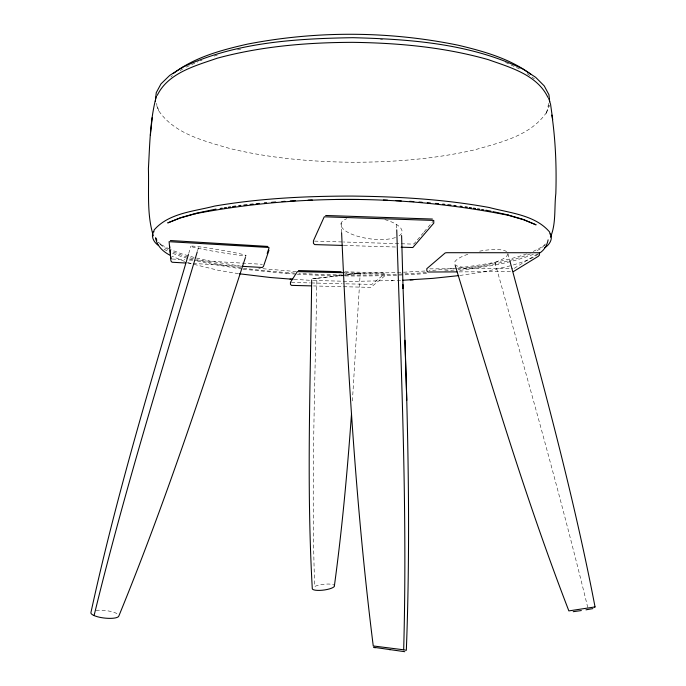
<?xml version="1.0" encoding="UTF-8"?>
<svg xmlns="http://www.w3.org/2000/svg" width="686" height="686" viewBox="0 0 686 686"><rect width="100%" height="100%" fill="white"/><g stroke="black" fill="none" stroke-linecap="round" stroke-linejoin="round"><path stroke-width="0.51" stroke-dasharray="3.43 2.57" d="M352.407 400.95L360.21 273.26L316.906 278.353C315.2 381.039 311.05 483.759 314.694 586.453A11.233 2.864 -7.4 0 1 326.407 584.069A11.233 2.864 -7.4 0 1 334.434 585.527M188.727 253.426L190.837 246.248M197.551 250.81L198.769 246.728M245.365 257.636L246.017 255.604A27.997 1.183 9.6 0 0 205.354 247.629A27.997 1.183 9.6 0 0 203.922 249.472A27.997 1.183 9.6 0 0 246.017 255.612M548.543 103.389C546.708 115.728 543.715 119.021 549.152 105.464M546.553 112.427C530.578 135.759 500.583 142.431 474.986 149.754C434.795 159.041 393.43 162.282 352.244 162.256C311.058 161.845 269.727 158.183 229.621 148.459C204.128 140.887 174.167 133.881 158.457 110.403L155.988 103.406M423.476 232.648L414.035 243.856L412.56 244.096L343.489 241.995M424.162 231.834L433.766 220.429M170.925 76.969L172.418 75.537M533.228 251.453L541.914 246.969L545.567 243.984M544.864 245.108L539.942 249.112L536.135 251.067M538.373 254.009C531.033 259.617 521.883 262.138 513.222 265.002M180.109 70.658L184.38 67.948M514.234 268.346L539.325 252.731M186.223 67.117L198.168 61.68M526.668 253.871C504.604 261.666 481.246 264.925 458.128 267.952M530.458 253.846C507.366 262.858 482.601 266.374 458.145 269.564M533.365 254.309C509.364 263.716 483.621 267.326 458.197 270.593M200.003 60.84L202.018 60.171M214.101 56.106L218.131 54.76M510.35 265.799L485.088 271.682L459.663 275.506M237.485 49.898L241.558 48.895M316.906 278.353L311.684 278.85L360.21 273.26M453.978 268.406L429.067 270.704M444.777 270.97L455.075 269.932M424.934 271.013L395.359 272.702L345.392 273.32M426.298 272.548C383.903 275.686 341.285 275.823 298.847 273.337M297.252 274.186C340.462 276.758 383.86 276.638 427.044 273.465M313.236 280.454L351.626 281.44L401.687 280.317M391.029 280.823L393.035 280.728M429.822 268.861L456.567 268.758M457.639 268.749L512.862 268.535M459.071 271.879L511.164 271.656M313.485 285.942L370.834 287.391L384.486 276.141L384.503 273.971L383.431 272.856L344.303 271.793M345.487 272.771L384.503 273.971L371.872 284.381L342.974 283.764M291.413 282.443L310.278 282.924M311.324 282.949L341.911 283.738M380.507 39.445L382.625 39.514M314.574 241.12L342.417 241.961M344.072 245.468L397.966 247.089M243.118 269.186L286.731 273.56M172.263 259.016L184.894 259.754M189.104 260.003L193.315 260.251M194.37 260.311L262.352 264.299M187.87 263.15L192.08 263.398M193.135 263.458L240.889 266.245M294.088 279.356L312.207 280.411M296.241 271.536L258.768 268.38M294.628 273.079C261.7 270.944 228.712 267.386 196.582 259.634M286.594 273.551L296.301 274.134M238.488 273.663L218.217 270.293L193.1 264.136M242.081 269.032L210.396 263.939L194.927 260.466M241.146 266.237L210.525 261.229L195.073 257.713M192.998 259.917L181.421 256.607L171.097 252.757M193.512 258.751L183.256 255.801L172.143 251.625M194.104 257.43L181.576 253.811L170.317 249.55M187.475 262.421L191.162 263.596M184.585 261.409L172.04 256.264M505.539 62.452L521.137 69.698M164.065 249.241L168.413 251.505M167.864 249.387L163.585 247.149L157.952 242.407M161.381 244.808L169.451 249.095M527.045 73.565L534.42 78.873M548.757 105.387L549.597 106.364M158.355 242.218L161.63 244.979M158.766 110.815L156.391 103.337M494.932 262.395C526.934 377.223 559.605 491.896 587.816 607.727M507.914 253.683L510.135 261.923M341.174 223.121L341.602 232.734M396.594 224.545L396.722 228.79M479.634 251.187A27.174 7.383 -10.9 0 1 506.405 256.384A27.174 7.383 -10.9 0 1 463.376 267.188A27.174 7.383 -10.9 0 1 469.61 253.709M95.997 610.394A14.072 3.799 6.5 0 1 118.181 614.502M384.915 219.614A30.801 10.942 7.4 0 1 398.172 236.387M395.462 237.536A30.801 10.942 7.4 0 1 353.016 234.706A30.801 10.942 7.4 0 1 346.73 218.74"/><path stroke-width="1.03" d="M311.676 279.922C310.458 382.891 306.445 485.962 312.302 588.862A11.233 2.864 -7.4 0 0 324.675 589.934A11.233 2.864 -7.4 0 0 334.434 585.527C342.177 528.486 347.382 471.145 351.515 413.744M401.602 235.521L403.068 288.48L402.931 284.759C407.561 406.541 411.017 528.486 406.326 650.328L403.677 649.805C407.51 509.767 401.164 369.78 396.748 229.844M155.353 101.434L155.396 100.765M156.391 96.297C149.96 119.724 149.822 144.583 148.399 168.739C149.111 190.957 146.598 214.452 153.372 235.855M152.223 117.538L150.371 135.228M155.611 98.741L156.245 92.679L160.987 83.898L169.734 75.383L182.365 67.417C235.204 42.258 295.246 38.613 352.887 37.687C410.545 39.196 470.519 43.544 523.152 69.192L535.637 77.295L544.238 85.913L548.954 94.737L549.675 101.82M153.201 231.748C150.826 237.047 154.144 242.724 158.612 245.562M153.801 232.022L154.127 229.964C168.885 212.917 194.078 211.451 214.598 206.074C259.968 198.331 306.085 196.067 352.055 196.076C398.009 196.59 444.099 199.232 489.367 207.532C509.878 213.054 535.003 214.829 549.632 232.031L549.958 234.098M548.123 239.834C547.094 245.322 544.109 250.51 539.187 253.366M94.085 615.574C123.857 493.062 161.244 372.609 197.251 251.831M188.427 254.446C153.535 373.098 117.237 491.493 90.955 612.435A14.072 3.799 6.5 0 0 103.646 617.957A14.072 3.799 6.5 0 0 118.824 616.045C166.921 498.748 206.169 378.115 245.365 257.636M267.18 253.426L269.101 247.732L267.934 247.432L169.082 241.686L170.951 261.023L172.057 262.232L185.76 263.03M268.989 250.167L263.467 266.425L262.266 267.489L241.961 266.305M157.257 95.345C168.259 72.81 195.399 65.813 217.23 58.207C261.366 46.254 307.268 42.438 352.861 42.343C398.437 42.978 444.314 47.12 488.286 59.648C510.11 67.391 537.078 74.74 547.917 97.395M173.232 73.582C193.872 57.684 219.623 50.558 244.61 44.77L247.526 44.118C316.855 30.638 388.988 31.007 458.171 45.216L461.078 45.902C485.474 51.827 510.401 59.056 530.827 74.251M544.641 247.843C549.237 245.022 553.079 239.337 550.541 233.832M550.446 237.193C556.243 223.902 554.151 207.901 555.832 193.624C556.586 168.962 555.72 144.214 552.539 119.741M513.291 271.647L538.313 256.29L539.428 255.106L539.325 252.731L446.646 252.705L445.205 252.928L426.795 268.689L426.864 270.91L428.004 272.016L456.927 271.888M510.135 261.923C540.962 376.271 572.716 490.541 595.045 606.938L568.865 610.9C525.176 497.753 490.49 381.442 455.212 265.473M215.996 209.101L196.582 213.149L180.752 217.634L167.718 222.916L179.852 218.105L195.742 213.612L195.278 213.723C298.273 194.087 405.88 194.653 508.669 215.37L508.206 215.25L524.095 219.906L536.118 224.845L523.195 219.417L508.36 215.07M592.884 608.611L585.973 609.82M220.137 208.467L222.204 208.15M224.279 207.841L226.346 207.524M228.412 207.206L230.487 206.889M232.554 206.58L235.667 206.1M581.334 610.549L573.213 611.689M458.634 275.635L432.763 278.37L402.596 280.274M238.771 205.629L240.82 205.406M243.89 205.071L246.969 204.737M250.047 204.402L253.125 204.068M256.195 203.725L259.274 203.39M264.402 202.833L266.468 202.687M271.63 202.31L275.763 202.001M281.955 201.555L285.059 201.324M290.221 200.947L295.443 200.672M410.211 279.905L413.221 279.759M308.065 200.158L312.276 199.986M335.325 199.48L359.353 199.472M311.393 285.882L291.456 285.376L290.444 284.33L290.47 282.289L297.321 271.622L344.432 272.736M298.436 270.55L341.131 271.707M343.026 245.442L314.677 244.593L313.416 243.298L313.425 240.795L324.238 216.793L433.766 220.429L433.792 223.113L412.818 247.535L401.147 247.183M325.636 215.481L432.403 219.04M594.385 606.913L595.045 606.938M383.38 199.995L387.59 200.201M396.011 200.629L401.276 200.895M409.696 201.315L413.872 201.598M239.525 273.8L270.524 277.521L293.025 279.296M290.024 279.125L292.142 279.245M170.411 240.529L267.917 246.437M419.035 202.027L422.13 202.284M427.292 202.713L430.388 202.97M435.55 203.39L438.654 203.648M341.602 232.734C347.811 370.749 356 508.823 373.253 645.955L403.677 649.805M389.665 649.702L390.068 649.753M404.791 651.7L373.999 647.318M442.753 204.102L444.794 204.351M447.864 204.72L450.925 205.088M453.995 205.457L456.036 205.706M460.126 206.203L462.167 206.443M465.237 206.812L467.303 207.155M469.361 207.489L471.428 207.832M473.494 208.167L475.561 208.51M477.619 208.844L479.685 209.179M481.752 209.522L483.81 209.856M485.877 210.199L491.013 211.202M493.054 211.648L507.374 214.778M373.767 647.207L375.139 647.858M170.197 255.321C163.165 251.813 156.751 245.871 155.611 237.776L156.862 240.237M548.766 98.364L550.575 104.332L552.719 119.638M551.818 115.068L552.419 118.789M169.545 245.622L169.776 247.595M170.119 250.553L170.48 253.623M170.831 256.693L171.071 258.742M406.781 400.315L404.903 340.222"/></g></svg>
